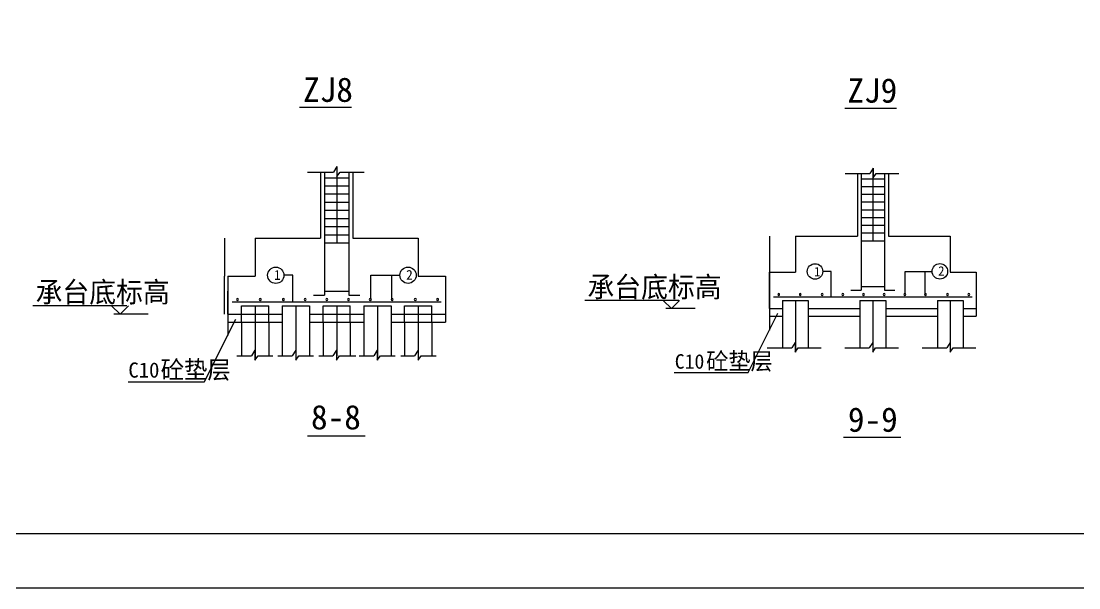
# Model space of a CAD drawing. Header units: metres. Extents: x 5647 to 73999, y 8406 to 50306.
# Drawn here: x 19094 to 38565, y 8406 to 18839 of the extents above; entities that cross this region are included whole.
import ezdxf

# ---------------------------------------------------------------- set-up
doc = ezdxf.new("R2010")
doc.units = ezdxf.units.M
for name, color, linetype in [('AXIS', 9, 'Continuous'), ('CCX', 7, 'Continuous'), ('HZ', 2, 'Continuous'), ('LIS', 2, 'Continuous'), ('LT', 7, 'Continuous'), ('LTX', 7, 'Continuous'), ('STEEL', 4, 'Continuous'), ('TXT', 7, 'Continuous')]:
    doc.layers.add(name, color=color, linetype=linetype)
doc.dimstyles.get("Standard").update_dxf_attribs({"dimtxt": 2.5, "dimasz": 2.5, "dimexe": 1.25, "dimexo": 0.625, "dimtad": 1, "dimcen": 2.5, "dimazin": 3, "dimtfac": 1, "dimtmove": 0, "dimatfit": 3})

# ---------------------------------------------------------------- blocks, each defined once
blk = doc.blocks.new('_CLOSEDFILLED')
at = {"color": 0, "linetype": 'BYBLOCK'}
blk.add_solid([(-1, 0), (0, 0), (-1, 0)], dxfattribs=at)
blk = doc.blocks.new('*D112')
for p, q in [((32872.37, 13551.06), (32872.37, 13148.92)), ((32872.37, 13408.48), (32872.37, 13148.92)), ((32872.12, 13148.92), (32871.87, 13148.92)), ((32872.37, 13148.92), (32872.37, 13148.92)), ((32872.62, 13148.92), (32872.87, 13148.92))]:
    blk.add_line(p, q)
at = {"layer": 'Defpoints'}
for p in [(32872.37, 13551.06), (32872.37, 13408.48), (32872.37, 13148.92)]:
    blk.add_point(p, dxfattribs=at)
at = {"layer": 'CCX', "xscale": 0.25, "yscale": 0.25}
blk.add_blockref('_CLOSEDFILLED', (32872.37, 13148.92), dxfattribs=at)
at = {"layer": 'CCX', "xscale": 0.25, "yscale": 0.25, "rotation": 180}
blk.add_blockref('_CLOSEDFILLED', (32872.37, 13148.92), dxfattribs=at)
at = {"layer": 'CCX', "insert": (32872.37, 13150.045), "char_height": 1, "attachment_point": 5}
blk.add_mtext('80', dxfattribs=at)
blk = doc.blocks.new('*D113')
for p, q in [((32872.37, 14881.75), (32872.37, 14216.4)), ((32872.12, 14216.4), (32871.87, 14216.4)), ((32872.37, 13551.06), (32872.37, 14216.4)), ((32872.37, 14216.4), (32872.37, 14216.4)), ((32872.62, 14216.4), (32872.87, 14216.4))]:
    blk.add_line(p, q)
at = {"layer": 'Defpoints'}
for p in [(32872.37, 14881.75), (32872.37, 14216.4), (32872.37, 13551.06)]:
    blk.add_point(p, dxfattribs=at)
at = {"layer": 'CCX', "xscale": 0.25, "yscale": 0.25}
blk.add_blockref('_CLOSEDFILLED', (32872.37, 14216.4), dxfattribs=at)
at = {"layer": 'CCX', "xscale": 0.25, "yscale": 0.25, "rotation": 180}
blk.add_blockref('_CLOSEDFILLED', (32872.37, 14216.4), dxfattribs=at)
at = {"layer": 'CCX', "insert": (32872.37, 14217.525), "char_height": 1, "attachment_point": 5}
blk.add_mtext('H', dxfattribs=at)
blk = doc.blocks.new('*D114')
for p, q in [((32872.12, 13633.29), (32871.87, 13633.29)), ((32872.37, 13693.63), (32872.37, 13633.29)), ((32872.37, 13551.06), (32872.37, 13633.29)), ((32872.37, 13633.29), (32872.37, 13633.29)), ((32872.62, 13633.29), (32872.87, 13633.29))]:
    blk.add_line(p, q)
at = {"layer": 'Defpoints'}
for p in [(32872.37, 13693.63), (32872.37, 13633.29), (32872.37, 13551.06)]:
    blk.add_point(p, dxfattribs=at)
at = {"layer": 'CCX', "xscale": 0.25, "yscale": 0.25}
blk.add_blockref('_CLOSEDFILLED', (32872.37, 13633.29), dxfattribs=at)
at = {"layer": 'CCX', "xscale": 0.25, "yscale": 0.25, "rotation": 180}
blk.add_blockref('_CLOSEDFILLED', (32872.37, 13633.29), dxfattribs=at)
at = {"layer": 'CCX', "insert": (32872.37, 13634.415), "char_height": 1, "attachment_point": 5}
blk.add_mtext('k', dxfattribs=at)
blk = doc.blocks.new('*D115')
for p, q in [((32872.12, 13975.41), (32871.87, 13975.41)), ((32872.37, 13693.63), (32872.37, 13975.41)), ((32872.37, 13764.92), (32872.37, 13975.41)), ((32872.37, 13975.41), (32872.37, 13975.41)), ((32872.62, 13975.41), (32872.87, 13975.41))]:
    blk.add_line(p, q)
at = {"layer": 'Defpoints'}
for p in [(32872.37, 13975.41), (32872.37, 13764.92), (32872.37, 13693.63)]:
    blk.add_point(p, dxfattribs=at)
at = {"layer": 'CCX', "xscale": 0.25, "yscale": 0.25}
blk.add_blockref('_CLOSEDFILLED', (32872.37, 13975.41), dxfattribs=at)
at = {"layer": 'CCX', "xscale": 0.25, "yscale": 0.25, "rotation": 180}
blk.add_blockref('_CLOSEDFILLED', (32872.37, 13975.41), dxfattribs=at)
at = {"layer": 'CCX', "insert": (32872.37, 13976.535), "char_height": 1, "attachment_point": 5}
blk.add_mtext('40', dxfattribs=at)
blk = doc.blocks.new('*D116')
for p, q in [((32872.37, 14216.4), (32872.37, 13883.73)), ((32872.12, 13883.73), (32871.87, 13883.73)), ((32872.37, 13551.06), (32872.37, 13883.73)), ((32872.37, 13883.73), (32872.37, 13883.73)), ((32872.62, 13883.73), (32872.87, 13883.73))]:
    blk.add_line(p, q)
at = {"layer": 'Defpoints'}
for p in [(32872.37, 14216.4), (32872.37, 13883.73), (32872.37, 13551.06)]:
    blk.add_point(p, dxfattribs=at)
at = {"layer": 'CCX', "xscale": 0.25, "yscale": 0.25}
blk.add_blockref('_CLOSEDFILLED', (32872.37, 13883.73), dxfattribs=at)
at = {"layer": 'CCX', "xscale": 0.25, "yscale": 0.25, "rotation": 180}
blk.add_blockref('_CLOSEDFILLED', (32872.37, 13883.73), dxfattribs=at)
at = {"layer": 'CCX', "insert": (32872.37, 13884.855), "char_height": 1, "attachment_point": 5}
blk.add_mtext('H1', dxfattribs=at)
blk = doc.blocks.new('*D117')
for p, q in [((22901.87, 13444.88), (22901.87, 13058.09)), ((22901.87, 13294.81), (22901.87, 13058.09)), ((22901.62, 13058.09), (22901.37, 13058.09)), ((22901.87, 13058.09), (22901.87, 13058.09)), ((22902.12, 13058.09), (22902.37, 13058.09))]:
    blk.add_line(p, q)
at = {"layer": 'Defpoints'}
for p in [(22901.87, 13444.88), (22901.87, 13294.81), (22901.87, 13058.09)]:
    blk.add_point(p, dxfattribs=at)
at = {"layer": 'CCX', "xscale": 0.25, "yscale": 0.25}
blk.add_blockref('_CLOSEDFILLED', (22901.87, 13058.09), dxfattribs=at)
at = {"layer": 'CCX', "xscale": 0.25, "yscale": 0.25, "rotation": 180}
blk.add_blockref('_CLOSEDFILLED', (22901.87, 13058.09), dxfattribs=at)
at = {"layer": 'CCX', "insert": (22901.87, 13059.215), "char_height": 1, "attachment_point": 5}
blk.add_mtext('80', dxfattribs=at)
blk = doc.blocks.new('*D118')
for p, q in [((22901.62, 13537.74), (22901.37, 13537.74)), ((22901.87, 13594.96), (22901.87, 13537.74)), ((22901.87, 13444.88), (22901.87, 13537.74)), ((22901.87, 13537.74), (22901.87, 13537.74)), ((22902.12, 13537.74), (22902.37, 13537.74))]:
    blk.add_line(p, q)
at = {"layer": 'Defpoints'}
for p in [(22901.87, 13594.96), (22901.87, 13537.74), (22901.87, 13444.88)]:
    blk.add_point(p, dxfattribs=at)
at = {"layer": 'CCX', "xscale": 0.25, "yscale": 0.25}
blk.add_blockref('_CLOSEDFILLED', (22901.87, 13537.74), dxfattribs=at)
at = {"layer": 'CCX', "xscale": 0.25, "yscale": 0.25, "rotation": 180}
blk.add_blockref('_CLOSEDFILLED', (22901.87, 13537.74), dxfattribs=at)
at = {"layer": 'CCX', "insert": (22901.87, 13538.865), "char_height": 1, "attachment_point": 5}
blk.add_mtext('k', dxfattribs=at)
blk = doc.blocks.new('*D119')
for p, q in [((22835.27, 14845.61), (22835.27, 14145.25)), ((22835.02, 14145.25), (22834.77, 14145.25)), ((22835.27, 13444.88), (22835.27, 14145.25)), ((22835.27, 14145.25), (22835.27, 14145.25)), ((22835.52, 14145.25), (22835.77, 14145.25))]:
    blk.add_line(p, q)
at = {"layer": 'Defpoints'}
for p in [(22835.27, 14845.61), (22835.27, 14145.25), (22835.27, 13444.88)]:
    blk.add_point(p, dxfattribs=at)
at = {"layer": 'CCX', "xscale": 0.25, "yscale": 0.25}
blk.add_blockref('_CLOSEDFILLED', (22835.27, 14145.25), dxfattribs=at)
at = {"layer": 'CCX', "xscale": 0.25, "yscale": 0.25, "rotation": 180}
blk.add_blockref('_CLOSEDFILLED', (22835.27, 14145.25), dxfattribs=at)
at = {"layer": 'CCX', "insert": (22835.27, 14146.375), "char_height": 1, "attachment_point": 5}
blk.add_mtext('H', dxfattribs=at)
blk = doc.blocks.new('*D120')
for p, q in [((22901.62, 13867.18), (22901.37, 13867.18)), ((22901.87, 13594.96), (22901.87, 13867.18)), ((22901.87, 13670), (22901.87, 13867.18)), ((22901.87, 13867.18), (22901.87, 13867.18)), ((22902.12, 13867.18), (22902.37, 13867.18))]:
    blk.add_line(p, q)
at = {"layer": 'Defpoints'}
for p in [(22901.87, 13867.18), (22901.87, 13670), (22901.87, 13594.96)]:
    blk.add_point(p, dxfattribs=at)
at = {"layer": 'CCX', "xscale": 0.25, "yscale": 0.25}
blk.add_blockref('_CLOSEDFILLED', (22901.87, 13867.18), dxfattribs=at)
at = {"layer": 'CCX', "xscale": 0.25, "yscale": 0.25, "rotation": 180}
blk.add_blockref('_CLOSEDFILLED', (22901.87, 13867.18), dxfattribs=at)
at = {"layer": 'CCX', "insert": (22901.87, 13868.305), "char_height": 1, "attachment_point": 5}
blk.add_mtext('40', dxfattribs=at)
blk = doc.blocks.new('*D121')
for p, q in [((22901.87, 14145.25), (22901.87, 13795.07)), ((22901.62, 13795.07), (22901.37, 13795.07)), ((22901.87, 13444.88), (22901.87, 13795.07)), ((22901.87, 13795.07), (22901.87, 13795.07)), ((22902.12, 13795.07), (22902.37, 13795.07))]:
    blk.add_line(p, q)
at = {"layer": 'Defpoints'}
for p in [(22901.87, 14145.25), (22901.87, 13795.07), (22901.87, 13444.88)]:
    blk.add_point(p, dxfattribs=at)
at = {"layer": 'CCX', "xscale": 0.25, "yscale": 0.25}
blk.add_blockref('_CLOSEDFILLED', (22901.87, 13795.07), dxfattribs=at)
at = {"layer": 'CCX', "xscale": 0.25, "yscale": 0.25, "rotation": 180}
blk.add_blockref('_CLOSEDFILLED', (22901.87, 13795.07), dxfattribs=at)
at = {"layer": 'CCX', "insert": (22901.87, 13796.195), "char_height": 1, "attachment_point": 5}
blk.add_mtext('H1', dxfattribs=at)

msp = doc.modelspace()

# ---------------------------------------------------------------- linework, layer by layer
for points in [[(5647.47, 8406.01), (65047.47, 8406.01), (65047.47, 50306.01), (5647.47, 50306.01)], [(8147.47, 9406.01), (64047.47, 9406.01), (64047.47, 49306.01), (8147.47, 49306.01)]]:
    msp.add_lwpolyline(points, close=True)
at = {"layer": 'AXIS'}
for p, q in [((24902.91, 16155.76), (24902.91, 14756.38)), ((34773.35, 16126.39), (34773.35, 14796.98)), ((33347.61, 13693.63), (33347.61, 12747.85)), ((34773.35, 13693.63), (34773.35, 12824.09)), ((36199.09, 13693.63), (36199.09, 12747.85)), ((23402.13, 13594.96), (23402.13, 12599.4)), ((24152.52, 13594.96), (24152.52, 12599.4)), ((24902.91, 13594.96), (24902.91, 12679.66)), ((25653.3, 13594.96), (25653.3, 12599.4)), ((26403.69, 13594.96), (26403.69, 12599.4))]:
    msp.add_line(p, q, dxfattribs=at)
at = {"layer": 'LIS'}
for p, q in [((24602.75, 16061.21), (24602.75, 14845.61)), ((25203.07, 16061.21), (25203.07, 14845.61)), ((34488.2, 16036.57), (34488.2, 14881.75)), ((35058.5, 16036.57), (35058.5, 14881.75)), ((23402.13, 14845.61), (24602.75, 14845.61)), ((23402.13, 14845.61), (23402.13, 14145.25)), ((25203.07, 14845.61), (26403.69, 14845.61)), ((26403.69, 14845.61), (26403.69, 14145.25)), ((33347.61, 14881.75), (34488.2, 14881.75)), ((33347.61, 14881.75), (33347.61, 14216.4)), ((35058.5, 14881.75), (36199.09, 14881.75)), ((36199.09, 14881.75), (36199.09, 14216.4)), ((32872.37, 14216.4), (33347.61, 14216.4)), ((32872.37, 14216.4), (32872.37, 13408.48)), ((36199.09, 14216.4), (36674.34, 14216.4)), ((36674.34, 14216.4), (36674.34, 13408.48)), ((22901.87, 14145.25), (23402.13, 14145.25)), ((22901.87, 14145.25), (22901.87, 13294.81)), ((26403.69, 14145.25), (26903.95, 14145.25)), ((26903.95, 14145.25), (26903.95, 13294.81)), ((33109.99, 13693.63), (33585.24, 13693.63)), ((33109.99, 13693.63), (33109.99, 12824.09)), ((33585.24, 13693.63), (33585.24, 12824.09)), ((34535.73, 13693.63), (35010.98, 13693.63)), ((34535.73, 13693.63), (34535.73, 12824.09)), ((35010.98, 13693.63), (35010.98, 12824.09)), ((35961.47, 13693.63), (36436.72, 13693.63)), ((35961.47, 13693.63), (35961.47, 12824.09)), ((36436.72, 13693.63), (36436.72, 12824.09)), ((22901.87, 13444.88), (23902.39, 13444.88)), ((23902.39, 13594.96), (23902.39, 12679.66)), ((23902.39, 13594.96), (24402.65, 13594.96)), ((24402.65, 13594.96), (24402.65, 12679.66)), ((24402.65, 13444.88), (25403.17, 13444.88)), ((25403.17, 13594.96), (25403.17, 12679.66)), ((25403.17, 13594.96), (25903.43, 13594.96)), ((25903.43, 13594.96), (25903.43, 12679.66)), ((25903.43, 13444.88), (26903.95, 13444.88)), ((32872.37, 13551.06), (33109.99, 13551.06)), ((33585.24, 13551.06), (34535.73, 13551.06)), ((35010.98, 13551.06), (35961.47, 13551.06)), ((36436.72, 13551.06), (36674.34, 13551.06)), ((22901.87, 13294.81), (23902.39, 13294.81)), ((24402.65, 13294.81), (25403.17, 13294.81)), ((25903.43, 13294.81), (26903.95, 13294.81)), ((32872.37, 13408.48), (33109.99, 13408.48)), ((33585.24, 13408.48), (34535.73, 13408.48)), ((35010.98, 13408.48), (35961.47, 13408.48)), ((36436.72, 13408.48), (36674.34, 13408.48))]:
    msp.add_line(p, q, dxfattribs=at)
at = {"layer": 'LT'}
for p, q in [((24907.31, 16162.52), (24841.31, 16061.21)), ((24907.31, 16162.52), (24907.31, 15976.24)), ((24366.13, 16061.21), (24841.31, 16061.21)), ((24907.31, 15976.24), (24963.99, 16061.21)), ((24963.99, 16061.21), (25407.62, 16061.21)), ((34263.42, 16036.57), (34714.83, 16036.57)), ((34777.54, 16132.81), (34714.83, 16036.57)), ((34777.54, 16132.81), (34777.54, 15955.85)), ((34777.54, 15955.85), (34831.38, 16036.57)), ((34831.38, 16036.57), (35252.83, 16036.57)), ((34008.4, 14230.94), (33851.09, 14230.94)), ((34008.4, 13764.92), (34008.4, 14230.94)), ((35367.99, 14232.35), (35864.9, 14232.35)), ((35367.99, 13808.72), (35367.99, 14232.35)), ((35735.97, 13808.72), (35735.97, 14232.35)), ((24097.7, 14160.55), (23932.11, 14160.55)), ((24097.7, 13670), (24097.7, 14160.55)), ((25528.84, 14162.03), (26066.23, 14162.03)), ((25528.84, 13716.11), (25528.84, 14162.03)), ((25916.19, 13716.11), (25916.19, 14162.03)), ((31198.85, 13694.86), (29470.28, 13694.86)), ((31065.22, 13551.06), (30913.03, 13693.63)), ((31213.04, 13693.63), (31065.22, 13551.06)), ((21039.87, 13600.63), (19311.31, 13600.63)), ((20914.83, 13444.88), (20754.62, 13594.96)), ((21432.81, 13444.88), (20797.8, 13444.88)), ((21070.42, 13594.96), (20914.83, 13444.88)), ((31504.58, 13551.06), (30964.6, 13551.06)), ((32478.91, 12371.29), (33023.95, 13465.11)), ((22472.08, 12203.02), (23045.8, 13354.42)), ((23152, 13294.81), (23152, 12679.66)), ((23652.26, 13294.81), (23652.26, 12679.66)), ((24652.78, 13294.81), (24652.78, 12679.66)), ((25153.04, 13294.81), (25153.04, 12679.66)), ((26153.56, 13294.81), (26153.56, 12679.66)), ((26653.82, 13294.81), (26653.82, 12679.66)), ((33344.63, 12920.34), (33281.92, 12824.09)), ((33344.63, 12920.34), (33344.63, 12743.37)), ((34770.37, 12920.34), (34707.66, 12824.09)), ((34770.37, 12920.34), (34770.37, 12743.37)), ((36196.11, 12920.34), (36133.4, 12824.09)), ((36196.11, 12920.34), (36196.11, 12743.37)), ((23067.36, 12679.66), (23332.98, 12679.66)), ((23398.99, 12780.97), (23332.98, 12679.66)), ((23398.99, 12780.97), (23398.99, 12594.69)), ((23398.99, 12594.69), (23455.67, 12679.66)), ((23455.67, 12679.66), (23727.34, 12679.66)), ((23817.75, 12679.66), (24083.37, 12679.66)), ((24149.38, 12780.97), (24083.37, 12679.66)), ((24149.38, 12780.97), (24149.38, 12594.69)), ((24149.38, 12594.69), (24206.06, 12679.66)), ((24206.06, 12679.66), (24477.73, 12679.66)), ((24573.74, 12679.66), (24833.76, 12679.66)), ((24899.77, 12780.97), (24833.76, 12679.66)), ((24899.77, 12780.97), (24899.77, 12594.69)), ((24899.77, 12594.69), (24956.45, 12679.66)), ((24956.45, 12679.66), (25253.87, 12679.66)), ((25318.53, 12679.66), (25584.15, 12679.66)), ((25650.15, 12780.97), (25584.15, 12679.66)), ((25650.15, 12780.97), (25650.15, 12594.69)), ((25650.15, 12594.69), (25706.83, 12679.66)), ((25706.83, 12679.66), (25978.51, 12679.66)), ((26081.14, 12679.66), (26334.54, 12679.66)), ((26400.54, 12780.97), (26334.54, 12679.66)), ((26400.54, 12780.97), (26400.54, 12594.69)), ((26400.54, 12594.69), (26457.22, 12679.66)), ((26457.22, 12679.66), (26735.22, 12679.66)), ((32830.51, 12824.09), (33281.92, 12824.09)), ((33344.63, 12743.37), (33398.47, 12824.09)), ((33398.47, 12824.09), (33819.92, 12824.09)), ((34256.25, 12824.09), (34707.66, 12824.09)), ((34770.37, 12743.37), (34824.21, 12824.09)), ((34824.21, 12824.09), (35245.66, 12824.09)), ((35681.98, 12824.09), (36133.4, 12824.09)), ((36196.11, 12743.37), (36249.95, 12824.09)), ((36249.95, 12824.09), (36671.39, 12824.09)), ((31114.76, 12371.29), (32478.91, 12371.29)), ((21065.2, 12197), (22469.58, 12197))]:
    msp.add_line(p, q, dxfattribs=at)
for points in [[(24220.71, 17258.35), (25172.78, 17258.35)], [(34257.3, 17235.32), (35209.37, 17235.32)], [(24366.93, 11202.99), (25426.85, 11202.99)], [(34229.72, 11177.65), (35289.64, 11177.65)]]:
    msp.add_lwpolyline(points, dxfattribs=at)
for points in [[(23059.38, 13713.42, 1), (23096.9, 13713.42, 1)], [(23478.26, 13713.42, 1), (23515.78, 13713.42, 1)], [(23902.75, 13713.42, 1), (23940.26, 13713.42, 1)], [(24302.95, 13713.42, 1), (24340.47, 13713.42, 1)], [(24703.16, 13713.42, 1), (24740.68, 13713.42, 1)], [(25103.37, 13713.42, 1), (25140.89, 13713.42, 1)], [(25503.58, 13713.42, 1), (25541.09, 13713.42, 1)], [(25903.78, 13713.42, 1), (25941.3, 13713.42, 1)], [(26332.02, 13713.42, 1), (26369.54, 13713.42, 1)], [(26742.74, 13713.42, 1), (26780.26, 13713.42, 1)], [(33022, 13806.17, 1), (33057.64, 13806.17, 1)], [(33419.94, 13806.17, 1), (33455.58, 13806.17, 1)], [(33823.2, 13806.17, 1), (33858.84, 13806.17, 1)], [(34203.39, 13806.17, 1), (34239.04, 13806.17, 1)], [(34583.59, 13806.17, 1), (34619.23, 13806.17, 1)], [(34963.79, 13806.17, 1), (34999.43, 13806.17, 1)], [(35343.98, 13806.17, 1), (35379.63, 13806.17, 1)], [(35724.18, 13806.17, 1), (35759.83, 13806.17, 1)], [(36131.01, 13806.17, 1), (36166.65, 13806.17, 1)], [(36521.19, 13806.17, 1), (36556.84, 13806.17, 1)]]:
    msp.add_lwpolyline(points, format="xyb", close=True, dxfattribs=at)
for centre, radius in [((23782.03, 14160.55), 150.08), ((26216.31, 14162.03), 150.08), ((33708.52, 14230.94), 142.57), ((36007.48, 14232.35), 142.57)]:
    msp.add_circle(centre, radius, dxfattribs=at)
at = {"layer": 'LTX'}
for p, q in [((23152, 13594.96), (23652.26, 13594.96)), ((23152, 13294.81), (23152, 13594.96)), ((23652.26, 13294.81), (23652.26, 13594.96)), ((24652.78, 13594.96), (25153.04, 13594.96)), ((24652.78, 13294.81), (24652.78, 13594.96)), ((25153.04, 13294.81), (25153.04, 13594.96)), ((26153.56, 13594.96), (26653.82, 13594.96)), ((26153.56, 13294.81), (26153.56, 13594.96)), ((26653.82, 13294.81), (26653.82, 13594.96))]:
    msp.add_line(p, q, dxfattribs=at)
at = {"layer": 'STEEL'}
for p, q in [((24677.79, 16061.21), (24677.79, 13795.07)), ((25128.03, 16061.21), (25128.03, 13795.07)), ((34559.49, 16036.57), (34559.49, 13883.73)), ((34987.21, 16036.57), (34987.21, 13883.73)), ((24677.79, 15957), (25128.03, 15957)), ((24677.79, 15806.92), (25128.03, 15806.92)), ((34559.49, 15937.57), (34987.21, 15937.57)), ((34559.49, 15795), (34987.21, 15795)), ((24677.79, 15656.85), (25128.03, 15656.85)), ((34559.49, 15652.42), (34987.21, 15652.42)), ((24677.79, 15506.77), (25128.03, 15506.77)), ((34559.49, 15509.85), (34987.21, 15509.85)), ((24677.79, 15356.69), (25128.03, 15356.69)), ((24677.79, 15206.61), (25128.03, 15206.61)), ((34559.49, 15367.27), (34987.21, 15367.27)), ((34559.49, 15224.7), (34987.21, 15224.7)), ((24677.79, 15056.53), (25128.03, 15056.53)), ((34559.49, 15082.13), (34987.21, 15082.13)), ((24677.79, 14906.46), (25128.03, 14906.46)), ((34559.49, 14939.55), (34987.21, 14939.55)), ((24677.79, 14756.38), (25128.03, 14756.38)), ((34559.49, 14796.98), (34987.21, 14796.98)), ((24677.79, 13869.28), (25128.03, 13869.28)), ((34369.39, 13883.73), (34559.49, 13883.73)), ((34559.49, 13954.24), (34987.21, 13954.24)), ((34987.21, 13883.73), (35177.31, 13883.73)), ((22976.91, 13670), (26828.91, 13670)), ((24477.69, 13795.07), (24677.79, 13795.07)), ((25128.03, 13795.07), (25328.13, 13795.07)), ((32943.65, 13764.92), (36603.05, 13764.92))]:
    msp.add_line(p, q, dxfattribs=at)

# ---------------------------------------------------------------- texts
at = {"layer": 'HZ'}
for s, height, p in [('1', 180.09, (23748.5, 14076.4)), ('2', 180.09, (26181.17, 14077.88)), ('1', 171.09, (33691.71, 14143.45)), ('2', 171.09, (35975.87, 14155.19))]:
    msp.add_text(s, height=height, dxfattribs=at).set_placement(p)
at = {"layer": 'TXT'}
for s, height, p in [('ZJ8', 450, (24284.14, 17352.7)), ('ZJ9', 450, (34304.26, 17338.28)), ('承台底标高', 380.2, (19359.74, 13661.34)), ('承台底标高', 380.2, (29518.71, 13755.56)), ('C10', 266.14, (31127.38, 12440.7)), ('砼垫层', 313.66, (31705.85, 12423.06)), ('C10', 280.15, (21068.29, 12276.09)), ('砼垫层', 330.17, (21664.09, 12257.51)), ('8-8', 450, (24430.01, 11322.87)), ('9-9', 450, (34313.24, 11279.15))]:
    msp.add_text(s, height=height, dxfattribs=at).set_placement(p)

# ---------------------------------------------------------------- dimensions: what is measured, and where the dimension line sits
at = {"layer": 'CCX'}
for base, p1, p2, text, picture, middle in [((22835.27, 14145.25), (22835.27, 13444.88), (22835.27, 14845.61), 'H', '*D119', (22835.27, 14146.375)), ((32872.37, 14216.4), (32872.37, 13551.06), (32872.37, 14881.75), 'H', '*D113', (32872.37, 14217.525)), ((32872.37, 13883.73), (32872.37, 13551.06), (32872.37, 14216.4), 'H1', '*D116', (32872.37, 13884.855)), ((22901.87, 13795.07), (22901.87, 13444.88), (22901.87, 14145.25), 'H1', '*D121', (22901.87, 13796.195)), ((22901.87, 13867.18), (22901.87, 13594.96), (22901.87, 13670), '40', '*D120', (22901.87, 13868.305)), ((32872.37, 13975.41), (32872.37, 13693.63), (32872.37, 13764.92), '40', '*D115', (32872.37, 13976.535)), ((32872.37, 13633.29), (32872.37, 13551.06), (32872.37, 13693.63), 'k', '*D114', (32872.37, 13634.415)), ((22901.87, 13058.09), (22901.87, 13444.88), (22901.87, 13294.81), '80', '*D117', (22901.87, 13059.215)), ((22901.87, 13537.74), (22901.87, 13444.88), (22901.87, 13594.96), 'k', '*D118', (22901.87, 13538.865)), ((32872.37, 13148.92), (32872.37, 13551.06), (32872.37, 13408.48), '80', '*D112', (32872.37, 13150.045))]:
    dim = msp.add_linear_dim(base=base, p1=p1, p2=p2, text=text, dimstyle='Standard', dxfattribs=at)
    dim.commit()
    dim.dimension.update_dxf_attribs({"geometry": picture, "text_midpoint": middle})

doc.saveas('drawing.dxf')
